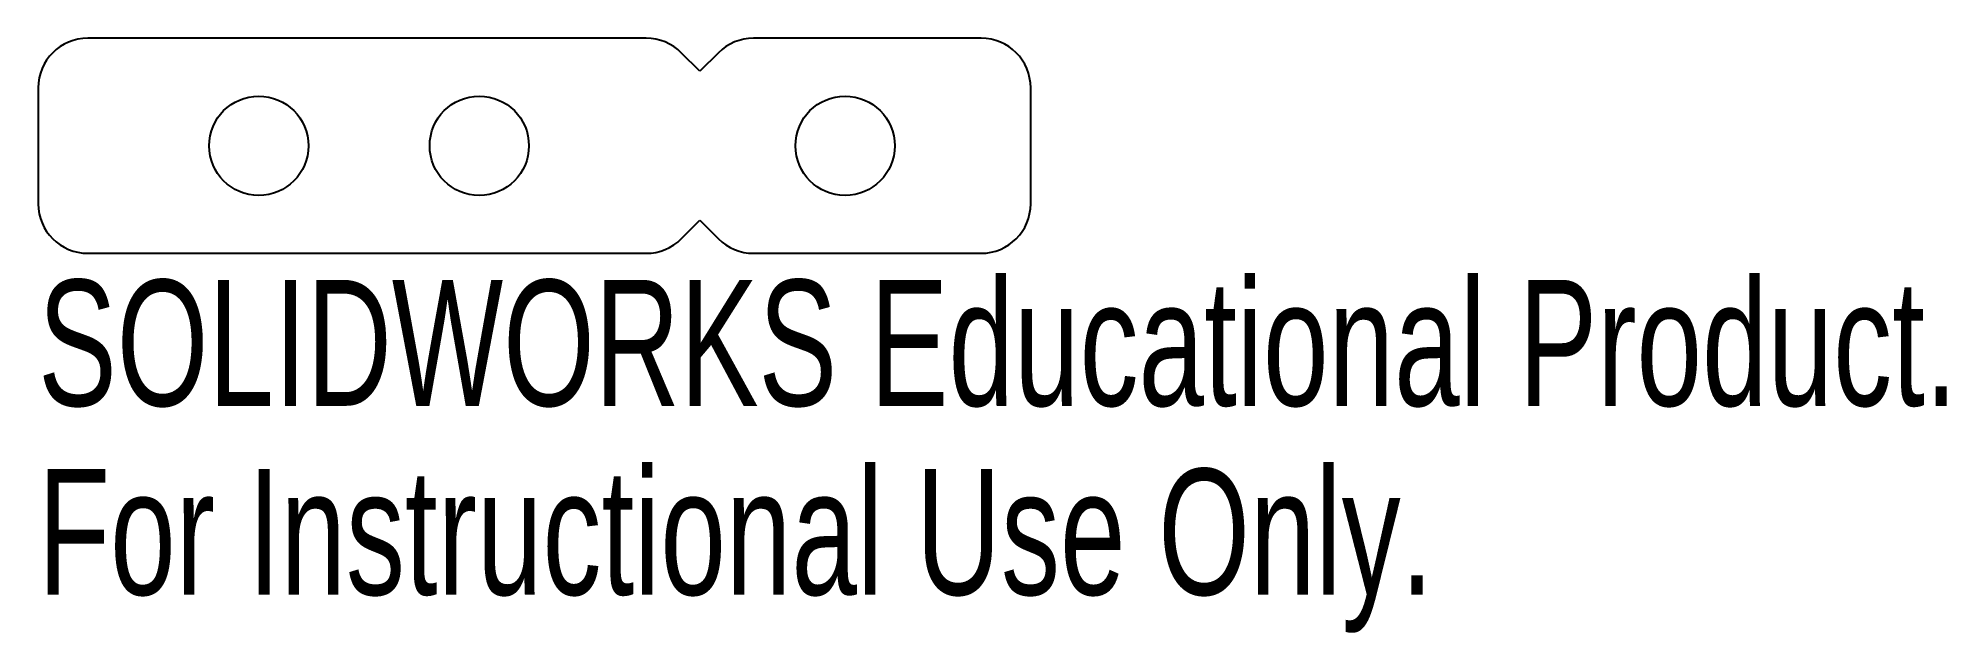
# Model space of a CAD drawing. Header units: inches. Extents: x -1.78 to 1.1, y -1.08 to -0.18.
import ezdxf

# ---------------------------------------------------------------- set-up
doc = ezdxf.new("R2010")
doc.units = ezdxf.units.IN
doc.header["$MEASUREMENT"] = 0
doc.styles.add('SLDTEXTSTYLE0', font='TXT', dxfattribs={"width": 0.7})

msp = doc.modelspace()

# ---------------------------------------------------------------- linework, layer by layer
at = {"color": 7, "linetype": 'Continuous', "lineweight": 25}
for p, q in [((-0.8608, -0.178), (-1.7048, -0.178)), ((-0.7798, -0.228), (-0.8078, -0.2)), ((-0.7517, -0.2), (-0.7798, -0.228)), ((-0.3548, -0.178), (-0.6987, -0.178)), ((-1.7798, -0.253), (-1.7798, -0.428)), ((-0.2798, -0.428), (-0.2798, -0.253)), ((-0.8078, -0.481), (-0.7798, -0.453)), ((-0.7798, -0.453), (-0.7517, -0.481)), ((-1.7048, -0.503), (-0.8608, -0.503)), ((-0.6987, -0.503), (-0.3548, -0.503))]:
    msp.add_line(p, q, dxfattribs=at)
for centre in [(-1.4464, -0.3405), (-1.1131, -0.3405), (-0.5603, -0.3405)]:
    msp.add_circle(centre, 0.075, dxfattribs=at)
for centre, start, end in [((-1.7048, -0.253), 90, 180), ((-0.8608, -0.253), 45, 90), ((-0.6987, -0.253), 90, 135), ((-0.3548, -0.253), 0, 90), ((-1.7048, -0.428), 180, 270), ((-0.3548, -0.428), 270, 0), ((-0.8608, -0.428), 270, 315), ((-0.6987, -0.428), 225, 270)]:
    msp.add_arc(centre, 0.075, start, end, dxfattribs=at)

# ---------------------------------------------------------------- texts
at = {"color": 7, "linetype": 'Continuous', "char_height": 0.1903, "attachment_point": 1, "style": 'SLDTEXTSTYLE0'}
for s, insert in [('SOLIDWORKS Educational Product.', (-1.7798, -0.5431)), ('For Instructional Use Only.', (-1.7798, -0.8286))]:
    msp.add_mtext(s, dxfattribs=dict(at, insert=insert))

doc.saveas('drawing.dxf')
